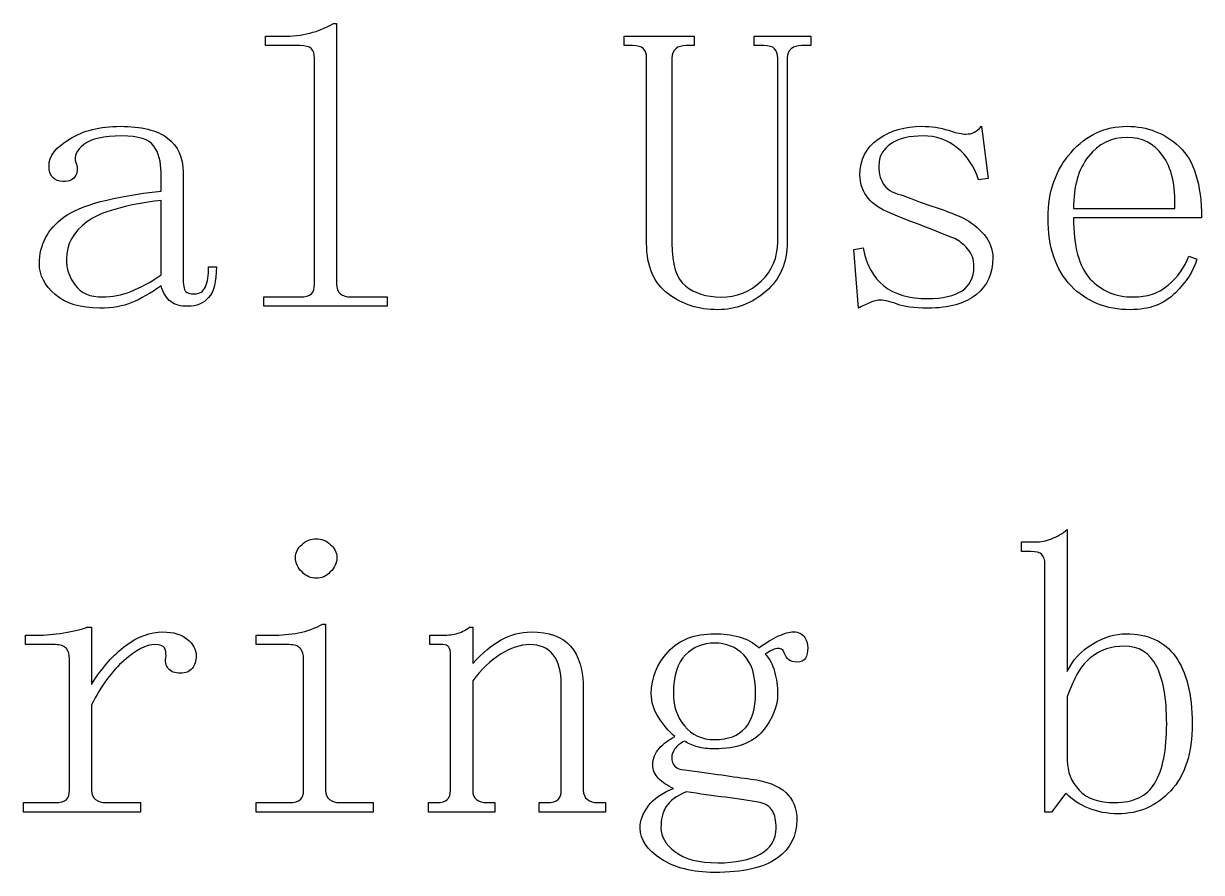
# Model space of a CAD drawing. Header units: centimetres. Extents: x -9 to 8.5, y -10.9 to 11.
# Drawn here: x -5.453 to -2.317, y -10.923 to -8.662 of the extents above; entities that cross this region are included whole.
import ezdxf

# ---------------------------------------------------------------- set-up
doc = ezdxf.new("R2010")
doc.units = ezdxf.units.CM
doc.header["$MEASUREMENT"] = 0
doc.layers.add('Layer 1', color=7, linetype='Continuous')

msp = doc.modelspace()

# ---------------------------------------------------------------- linework, layer by layer
at = {"layer": 'Layer 1'}
for points, knots in [([(-4.62832, -8.66185), (-4.64797, -8.67308), (-4.6687, -8.68187), (-4.69116, -8.68748), (-4.69116, -8.68748), (-4.71362, -8.69309), (-4.73783, -8.69575), (-4.76309, -8.69575), (-4.76309, -8.69575), (-4.76309, -8.69575), (-4.80939, -8.69575), (-4.80939, -8.69575), (-4.80939, -8.69575), (-4.80939, -8.69575), (-4.80939, -8.72055), (-4.80939, -8.72055), (-4.80939, -8.72055), (-4.80939, -8.72055), (-4.71679, -8.72055), (-4.71679, -8.72055), (-4.71679, -8.72055), (-4.70276, -8.72055), (-4.69264, -8.72321), (-4.68702, -8.72882), (-4.68702, -8.72882), (-4.68141, -8.73443), (-4.67875, -8.74322), (-4.67875, -8.75445), (-4.67875, -8.75445), (-4.67875, -8.75445), (-4.67875, -9.35638), (-4.67875, -9.35638), (-4.67875, -9.35638), (-4.67875, -9.36761), (-4.6814, -9.3764), (-4.68702, -9.38201), (-4.68702, -9.38201), (-4.69263, -9.38762), (-4.70275, -9.39028), (-4.71679, -9.39028), (-4.71679, -9.39028), (-4.71679, -9.39028), (-4.81353, -9.39028), (-4.81353, -9.39028), (-4.81353, -9.39028), (-4.81353, -9.39028), (-4.81353, -9.41508), (-4.81353, -9.41508), (-4.81353, -9.41508), (-4.81353, -9.41508), (-4.48528, -9.41508), (-4.48528, -9.41508), (-4.48528, -9.41508), (-4.48528, -9.41508), (-4.48528, -9.39028), (-4.48528, -9.39028), (-4.48528, -9.39028), (-4.48528, -9.39028), (-4.58202, -9.39028), (-4.58202, -9.39028), (-4.58202, -9.39028), (-4.59325, -9.39028), (-4.60229, -9.38763), (-4.60931, -9.38201), (-4.60931, -9.38201), (-4.61633, -9.3764), (-4.62006, -9.36761), (-4.62006, -9.35638), (-4.62006, -9.35638), (-4.62006, -9.35638), (-4.62006, -8.66185), (-4.62006, -8.66185), (-4.62006, -8.66185), (-4.62006, -8.66185), (-4.62833, -8.66185), (-4.62833, -8.66185), (-4.62833, -8.66185), (-4.62833, -8.66185), (-4.62832, -8.66185), (-4.62832, -8.66185)], [0, 0, 0, 0, 0.047619, 0.047619, 0.047619, 0.047619, 0.0952381, 0.0952381, 0.0952381, 0.0952381, 0.1428571, 0.1428571, 0.1428571, 0.1428571, 0.1904762, 0.1904762, 0.1904762, 0.1904762, 0.2380952, 0.2380952, 0.2380952, 0.2380952, 0.2857143, 0.2857143, 0.2857143, 0.2857143, 0.3333333, 0.3333333, 0.3333333, 0.3333333, 0.3809524, 0.3809524, 0.3809524, 0.3809524, 0.4285714, 0.4285714, 0.4285714, 0.4285714, 0.4761905, 0.4761905, 0.4761905, 0.4761905, 0.5238095, 0.5238095, 0.5238095, 0.5238095, 0.5714286, 0.5714286, 0.5714286, 0.5714286, 0.6190476, 0.6190476, 0.6190476, 0.6190476, 0.6666667, 0.6666667, 0.6666667, 0.6666667, 0.7142857, 0.7142857, 0.7142857, 0.7142857, 0.7619048, 0.7619048, 0.7619048, 0.7619048, 0.8095238, 0.8095238, 0.8095238, 0.8095238, 0.8571429, 0.8571429, 0.8571429, 0.8571429, 0.9047619, 0.9047619, 0.9047619, 0.9047619, 1, 1, 1, 1]), ([(-3.85358, -8.69575), (-3.85358, -8.69575), (-3.85358, -8.72055), (-3.85358, -8.72055), (-3.85358, -8.72055), (-3.85358, -8.72055), (-3.83208, -8.72055), (-3.83208, -8.72055), (-3.83208, -8.72055), (-3.81805, -8.72055), (-3.80793, -8.72321), (-3.80231, -8.72882), (-3.80231, -8.72882), (-3.7967, -8.73443), (-3.79404, -8.74322), (-3.79404, -8.75445), (-3.79404, -8.75445), (-3.79404, -8.75445), (-3.79404, -9.24724), (-3.79404, -9.24724), (-3.79404, -9.24724), (-3.79404, -9.30899), (-3.77488, -9.35394), (-3.73699, -9.38201), (-3.73699, -9.38201), (-3.6991, -9.41008), (-3.65522, -9.42418), (-3.6047, -9.42418), (-3.6047, -9.42418), (-3.55698, -9.42418), (-3.51444, -9.40768), (-3.47654, -9.3754), (-3.47654, -9.3754), (-3.43865, -9.34312), (-3.41949, -9.29925), (-3.41949, -9.24311), (-3.41949, -9.24311), (-3.41949, -9.24311), (-3.41949, -8.75446), (-3.41949, -8.75446), (-3.41949, -8.75446), (-3.41949, -8.74323), (-3.41576, -8.73444), (-3.40874, -8.72883), (-3.40874, -8.72883), (-3.40172, -8.72322), (-3.39268, -8.72056), (-3.38145, -8.72056), (-3.38145, -8.72056), (-3.38145, -8.72056), (-3.35665, -8.72056), (-3.35665, -8.72056), (-3.35665, -8.72056), (-3.35665, -8.72056), (-3.35665, -8.69576), (-3.35665, -8.69576), (-3.35665, -8.69576), (-3.35665, -8.69576), (-3.50796, -8.69576), (-3.50796, -8.69576), (-3.50796, -8.69576), (-3.50796, -8.69576), (-3.50796, -8.72056), (-3.50796, -8.72056), (-3.50796, -8.72056), (-3.50796, -8.72056), (-3.48233, -8.72056), (-3.48233, -8.72056), (-3.48233, -8.72056), (-3.4683, -8.72056), (-3.45901, -8.72322), (-3.45339, -8.72883), (-3.45339, -8.72883), (-3.44778, -8.73444), (-3.44512, -8.74323), (-3.44512, -8.75446), (-3.44512, -8.75446), (-3.44512, -8.75446), (-3.44512, -9.24311), (-3.44512, -9.24311), (-3.44512, -9.24311), (-3.44512, -9.28521), (-3.45947, -9.32005), (-3.48894, -9.34812), (-3.48894, -9.34812), (-3.51841, -9.37619), (-3.55432, -9.39029), (-3.59643, -9.39029), (-3.59643, -9.39029), (-3.63573, -9.39029), (-3.66683, -9.38017), (-3.69069, -9.36052), (-3.69069, -9.36052), (-3.71455, -9.34087), (-3.72707, -9.30338), (-3.72707, -9.24725), (-3.72707, -9.24725), (-3.72707, -9.24725), (-3.72707, -8.75446), (-3.72707, -8.75446), (-3.72707, -8.75446), (-3.72707, -8.74323), (-3.72334, -8.73444), (-3.71632, -8.72883), (-3.71632, -8.72883), (-3.7093, -8.72322), (-3.70026, -8.72056), (-3.68903, -8.72056), (-3.68903, -8.72056), (-3.68903, -8.72056), (-3.66753, -8.72056), (-3.66753, -8.72056), (-3.66753, -8.72056), (-3.66753, -8.72056), (-3.66753, -8.69576), (-3.66753, -8.69576), (-3.66753, -8.69576), (-3.66753, -8.69576), (-3.85357, -8.69576), (-3.85357, -8.69576), (-3.85357, -8.69576), (-3.85357, -8.69576), (-3.85358, -8.69575), (-3.85358, -8.69575)], [0, 0, 0, 0, 0.03125, 0.03125, 0.03125, 0.03125, 0.0625, 0.0625, 0.0625, 0.0625, 0.09375, 0.09375, 0.09375, 0.09375, 0.125, 0.125, 0.125, 0.125, 0.15625, 0.15625, 0.15625, 0.15625, 0.1875, 0.1875, 0.1875, 0.1875, 0.21875, 0.21875, 0.21875, 0.21875, 0.25, 0.25, 0.25, 0.25, 0.28125, 0.28125, 0.28125, 0.28125, 0.3125, 0.3125, 0.3125, 0.3125, 0.34375, 0.34375, 0.34375, 0.34375, 0.375, 0.375, 0.375, 0.375, 0.40625, 0.40625, 0.40625, 0.40625, 0.4375, 0.4375, 0.4375, 0.4375, 0.46875, 0.46875, 0.46875, 0.46875, 0.5, 0.5, 0.5, 0.5, 0.53125, 0.53125, 0.53125, 0.53125, 0.5625, 0.5625, 0.5625, 0.5625, 0.59375, 0.59375, 0.59375, 0.59375, 0.625, 0.625, 0.625, 0.625, 0.65625, 0.65625, 0.65625, 0.65625, 0.6875, 0.6875, 0.6875, 0.6875, 0.71875, 0.71875, 0.71875, 0.71875, 0.75, 0.75, 0.75, 0.75, 0.78125, 0.78125, 0.78125, 0.78125, 0.8125, 0.8125, 0.8125, 0.8125, 0.84375, 0.84375, 0.84375, 0.84375, 0.875, 0.875, 0.875, 0.875, 0.90625, 0.90625, 0.90625, 0.90625, 0.9375, 0.9375, 0.9375, 0.9375, 1, 1, 1, 1]), ([(-5.19634, -8.93553), (-5.24967, -8.93553), (-5.29462, -8.94698), (-5.33111, -8.96943), (-5.33111, -8.96943), (-5.3676, -8.99189), (-5.38568, -9.01527), (-5.38568, -9.04054), (-5.38568, -9.04054), (-5.38568, -9.05457), (-5.38278, -9.06494), (-5.37576, -9.07196), (-5.37576, -9.07196), (-5.36874, -9.07898), (-5.3597, -9.08271), (-5.34847, -9.08271), (-5.34847, -9.08271), (-5.33163, -9.08271), (-5.32018, -9.0774), (-5.31457, -9.06617), (-5.31457, -9.06617), (-5.30896, -9.05494), (-5.30896, -9.0435), (-5.31457, -9.03227), (-5.31457, -9.03227), (-5.32018, -9.01543), (-5.31272, -8.99975), (-5.29307, -8.98431), (-5.29307, -8.98431), (-5.27342, -8.96887), (-5.23992, -8.96116), (-5.1922, -8.96116), (-5.1922, -8.96116), (-5.14729, -8.96116), (-5.11884, -8.9702), (-5.10621, -8.98845), (-5.10621, -8.98845), (-5.09358, -9.0067), (-5.08719, -9.02983), (-5.08719, -9.0579), (-5.08719, -9.0579), (-5.08719, -9.0579), (-5.08719, -9.10834), (-5.08719, -9.10834), (-5.08719, -9.10834), (-5.21631, -9.12237), (-5.30248, -9.14551), (-5.34599, -9.17779), (-5.34599, -9.17779), (-5.3895, -9.21007), (-5.41131, -9.25129), (-5.41131, -9.30181), (-5.41131, -9.30181), (-5.41131, -9.33269), (-5.39721, -9.35981), (-5.36914, -9.38367), (-5.36914, -9.38367), (-5.34107, -9.40753), (-5.30143, -9.42005), (-5.2509, -9.42005), (-5.2509, -9.42005), (-5.21722, -9.42005), (-5.18877, -9.41499), (-5.16491, -9.40517), (-5.16491, -9.40517), (-5.14105, -9.39535), (-5.11526, -9.38017), (-5.08719, -9.36052), (-5.08719, -9.36052), (-5.08158, -9.38017), (-5.07279, -9.39427), (-5.06156, -9.40269), (-5.06156, -9.40269), (-5.05033, -9.41111), (-5.03491, -9.41509), (-5.01526, -9.41509), (-5.01526, -9.41509), (-4.99281, -9.41509), (-4.97472, -9.40738), (-4.96069, -9.39194), (-4.96069, -9.39194), (-4.94666, -9.3765), (-4.94002, -9.34938), (-4.94002, -9.31008), (-4.94002, -9.31008), (-4.94002, -9.31008), (-4.96069, -9.31008), (-4.96069, -9.31008), (-4.96069, -9.31008), (-4.96069, -9.33254), (-4.96335, -9.35037), (-4.96896, -9.363), (-4.96896, -9.363), (-4.97457, -9.37563), (-4.98469, -9.38202), (-4.99873, -9.38202), (-4.99873, -9.38202), (-5.00996, -9.38202), (-5.01767, -9.37961), (-5.02188, -9.37541), (-5.02188, -9.37541), (-5.02609, -9.3712), (-5.0285, -9.35818), (-5.02849, -9.33572), (-5.02849, -9.33572), (-5.02849, -9.33572), (-5.02849, -9.05791), (-5.02849, -9.05791), (-5.02849, -9.05791), (-5.02849, -9.01861), (-5.04176, -8.98801), (-5.06983, -8.96696), (-5.06983, -8.96696), (-5.0979, -8.94591), (-5.1402, -8.93554), (-5.19633, -8.93554), (-5.19633, -8.93554), (-5.19633, -8.93554), (-5.19634, -8.93553), (-5.19634, -8.93553)], [0, 0, 0, 0, 0.0322581, 0.0322581, 0.0322581, 0.0322581, 0.0645161, 0.0645161, 0.0645161, 0.0645161, 0.0967742, 0.0967742, 0.0967742, 0.0967742, 0.1290323, 0.1290323, 0.1290323, 0.1290323, 0.1612903, 0.1612903, 0.1612903, 0.1612903, 0.1935484, 0.1935484, 0.1935484, 0.1935484, 0.2258065, 0.2258065, 0.2258065, 0.2258065, 0.2580645, 0.2580645, 0.2580645, 0.2580645, 0.2903226, 0.2903226, 0.2903226, 0.2903226, 0.3225806, 0.3225806, 0.3225806, 0.3225806, 0.3548387, 0.3548387, 0.3548387, 0.3548387, 0.3870968, 0.3870968, 0.3870968, 0.3870968, 0.4193548, 0.4193548, 0.4193548, 0.4193548, 0.4516129, 0.4516129, 0.4516129, 0.4516129, 0.483871, 0.483871, 0.483871, 0.483871, 0.516129, 0.516129, 0.516129, 0.516129, 0.5483871, 0.5483871, 0.5483871, 0.5483871, 0.5806452, 0.5806452, 0.5806452, 0.5806452, 0.6129032, 0.6129032, 0.6129032, 0.6129032, 0.6451613, 0.6451613, 0.6451613, 0.6451613, 0.6774194, 0.6774194, 0.6774194, 0.6774194, 0.7096774, 0.7096774, 0.7096774, 0.7096774, 0.7419355, 0.7419355, 0.7419355, 0.7419355, 0.7741935, 0.7741935, 0.7741935, 0.7741935, 0.8064516, 0.8064516, 0.8064516, 0.8064516, 0.8387097, 0.8387097, 0.8387097, 0.8387097, 0.8709677, 0.8709677, 0.8709677, 0.8709677, 0.9032258, 0.9032258, 0.9032258, 0.9032258, 0.9354839, 0.9354839, 0.9354839, 0.9354839, 1, 1, 1, 1]), ([(-3.06149, -8.93553), (-3.1064, -8.93553), (-3.14497, -8.94698), (-3.17725, -8.96943), (-3.17725, -8.96943), (-3.20953, -8.99189), (-3.22603, -9.02407), (-3.22603, -9.06617), (-3.22603, -9.06617), (-3.22603, -9.08582), (-3.21989, -9.1039), (-3.20867, -9.12074), (-3.20867, -9.12074), (-3.19744, -9.13758), (-3.17936, -9.15168), (-3.1541, -9.16291), (-3.1541, -9.16291), (-3.12884, -9.17414), (-3.09931, -9.18583), (-3.06563, -9.19846), (-3.06563, -9.19846), (-3.03195, -9.21109), (-3.0011, -9.22361), (-2.97303, -9.23484), (-2.97303, -9.23484), (-2.9618, -9.24045), (-2.95036, -9.24949), (-2.93913, -9.26213), (-2.93913, -9.26213), (-2.9279, -9.27476), (-2.92259, -9.29044), (-2.92259, -9.31009), (-2.92259, -9.31009), (-2.92259, -9.33816), (-2.93296, -9.35972), (-2.95401, -9.37376), (-2.95401, -9.37376), (-2.97506, -9.38779), (-3.00566, -9.39443), (-3.04496, -9.39443), (-3.04496, -9.39443), (-3.09548, -9.39443), (-3.1343, -9.38299), (-3.16237, -9.36053), (-3.16237, -9.36053), (-3.19044, -9.33807), (-3.20935, -9.30457), (-3.21777, -9.25966), (-3.21777, -9.25966), (-3.21777, -9.25966), (-3.24257, -9.26379), (-3.24257, -9.26379), (-3.24257, -9.26379), (-3.24257, -9.26379), (-3.23017, -9.42006), (-3.23017, -9.42006), (-3.23017, -9.42006), (-3.21894, -9.41445), (-3.20857, -9.40939), (-3.19875, -9.40518), (-3.19875, -9.40518), (-3.18893, -9.40097), (-3.17989, -9.39857), (-3.17146, -9.39857), (-3.17146, -9.39857), (-3.16023, -9.39857), (-3.14506, -9.4023), (-3.12681, -9.40932), (-3.12681, -9.40932), (-3.10857, -9.41634), (-3.08144, -9.42007), (-3.04495, -9.42007), (-3.04495, -9.42007), (-2.98881, -9.42007), (-2.94544, -9.40755), (-2.91597, -9.38369), (-2.91597, -9.38369), (-2.8865, -9.35983), (-2.87215, -9.3274), (-2.87215, -9.2853), (-2.87215, -9.2853), (-2.87215, -9.26284), (-2.87986, -9.24236), (-2.8953, -9.22412), (-2.8953, -9.22412), (-2.91074, -9.20588), (-2.9299, -9.1907), (-2.95235, -9.17947), (-2.95235, -9.17947), (-2.97761, -9.16824), (-3.00473, -9.15788), (-3.03421, -9.14805), (-3.03421, -9.14805), (-3.06368, -9.13823), (-3.08815, -9.12919), (-3.1078, -9.12076), (-3.1078, -9.12076), (-3.13306, -9.11515), (-3.15089, -9.10611), (-3.16072, -9.09347), (-3.16072, -9.09347), (-3.17054, -9.08084), (-3.1756, -9.06301), (-3.1756, -9.04055), (-3.1756, -9.04055), (-3.1756, -9.01529), (-3.16441, -8.99588), (-3.14335, -8.98185), (-3.14335, -8.98185), (-3.1223, -8.96782), (-3.09385, -8.96118), (-3.05736, -8.96118), (-3.05736, -8.96118), (-3.02368, -8.96118), (-2.9939, -8.97155), (-2.96724, -8.9926), (-2.96724, -8.9926), (-2.94057, -9.01365), (-2.92142, -9.0421), (-2.91019, -9.07859), (-2.91019, -9.07859), (-2.91019, -9.07859), (-2.88456, -9.07446), (-2.88456, -9.07446), (-2.88456, -9.07446), (-2.88456, -9.07446), (-2.90192, -8.93555), (-2.90192, -8.93555), (-2.90192, -8.93555), (-2.91034, -8.94397), (-2.91698, -8.94928), (-2.92259, -8.95209), (-2.92259, -8.95209), (-2.9282, -8.9549), (-2.93567, -8.95622), (-2.94409, -8.95622), (-2.94409, -8.95622), (-2.95251, -8.95622), (-2.96794, -8.95332), (-2.99039, -8.9463), (-2.99039, -8.9463), (-3.01285, -8.93928), (-3.03623, -8.93555), (-3.0615, -8.93555), (-3.0615, -8.93555), (-3.0615, -8.93555), (-3.06149, -8.93553), (-3.06149, -8.93553)], [0, 0, 0, 0, 0.0263158, 0.0263158, 0.0263158, 0.0263158, 0.0526316, 0.0526316, 0.0526316, 0.0526316, 0.0789474, 0.0789474, 0.0789474, 0.0789474, 0.1052632, 0.1052632, 0.1052632, 0.1052632, 0.1315789, 0.1315789, 0.1315789, 0.1315789, 0.1578947, 0.1578947, 0.1578947, 0.1578947, 0.1842105, 0.1842105, 0.1842105, 0.1842105, 0.2105263, 0.2105263, 0.2105263, 0.2105263, 0.2368421, 0.2368421, 0.2368421, 0.2368421, 0.2631579, 0.2631579, 0.2631579, 0.2631579, 0.2894737, 0.2894737, 0.2894737, 0.2894737, 0.3157895, 0.3157895, 0.3157895, 0.3157895, 0.3421053, 0.3421053, 0.3421053, 0.3421053, 0.3684211, 0.3684211, 0.3684211, 0.3684211, 0.3947368, 0.3947368, 0.3947368, 0.3947368, 0.4210526, 0.4210526, 0.4210526, 0.4210526, 0.4473684, 0.4473684, 0.4473684, 0.4473684, 0.4736842, 0.4736842, 0.4736842, 0.4736842, 0.5, 0.5, 0.5, 0.5, 0.5263158, 0.5263158, 0.5263158, 0.5263158, 0.5526316, 0.5526316, 0.5526316, 0.5526316, 0.5789474, 0.5789474, 0.5789474, 0.5789474, 0.6052632, 0.6052632, 0.6052632, 0.6052632, 0.6315789, 0.6315789, 0.6315789, 0.6315789, 0.6578947, 0.6578947, 0.6578947, 0.6578947, 0.6842105, 0.6842105, 0.6842105, 0.6842105, 0.7105263, 0.7105263, 0.7105263, 0.7105263, 0.7368421, 0.7368421, 0.7368421, 0.7368421, 0.7631579, 0.7631579, 0.7631579, 0.7631579, 0.7894737, 0.7894737, 0.7894737, 0.7894737, 0.8157895, 0.8157895, 0.8157895, 0.8157895, 0.8421053, 0.8421053, 0.8421053, 0.8421053, 0.8684211, 0.8684211, 0.8684211, 0.8684211, 0.8947368, 0.8947368, 0.8947368, 0.8947368, 0.9210526, 0.9210526, 0.9210526, 0.9210526, 0.9473684, 0.9473684, 0.9473684, 0.9473684, 1, 1, 1, 1]), ([(-2.51413, -8.93553), (-2.57308, -8.93553), (-2.62308, -8.95867), (-2.66378, -9.00498), (-2.66378, -9.00498), (-2.70448, -9.05129), (-2.72496, -9.10927), (-2.72496, -9.17944), (-2.72496, -9.17944), (-2.72496, -9.25803), (-2.70448, -9.31841), (-2.66378, -9.36051), (-2.66378, -9.36051), (-2.62308, -9.40261), (-2.57042, -9.42418), (-2.50586, -9.42418), (-2.50586, -9.42418), (-2.45534, -9.42418), (-2.41544, -9.409), (-2.38597, -9.37953), (-2.38597, -9.37953), (-2.3565, -9.35006), (-2.33734, -9.32028), (-2.32892, -9.28941), (-2.32892, -9.28941), (-2.32892, -9.28941), (-2.35042, -9.28114), (-2.35042, -9.28114), (-2.35042, -9.28114), (-2.36165, -9.31202), (-2.37973, -9.33781), (-2.40499, -9.35886), (-2.40499, -9.35886), (-2.43025, -9.37991), (-2.4611, -9.39028), (-2.49759, -9.39028), (-2.49759, -9.39028), (-2.54531, -9.39028), (-2.58387, -9.37378), (-2.61335, -9.3415), (-2.61335, -9.3415), (-2.64282, -9.30922), (-2.65717, -9.25523), (-2.65717, -9.17944), (-2.65717, -9.17944), (-2.65717, -9.17944), (-2.31652, -9.17944), (-2.31652, -9.17944), (-2.31652, -9.17944), (-2.31652, -9.08962), (-2.33593, -9.02659), (-2.37522, -8.9901), (-2.37522, -8.9901), (-2.41452, -8.95361), (-2.4608, -8.93553), (-2.51413, -8.93553)], [0, 0, 0, 0, 0.0666667, 0.0666667, 0.0666667, 0.0666667, 0.1333333, 0.1333333, 0.1333333, 0.1333333, 0.2, 0.2, 0.2, 0.2, 0.2666667, 0.2666667, 0.2666667, 0.2666667, 0.3333333, 0.3333333, 0.3333333, 0.3333333, 0.4, 0.4, 0.4, 0.4, 0.4666667, 0.4666667, 0.4666667, 0.4666667, 0.5333333, 0.5333333, 0.5333333, 0.5333333, 0.6, 0.6, 0.6, 0.6, 0.6666667, 0.6666667, 0.6666667, 0.6666667, 0.7333333, 0.7333333, 0.7333333, 0.7333333, 0.8, 0.8, 0.8, 0.8, 0.8666667, 0.8666667, 0.8666667, 0.8666667, 1, 1, 1, 1]), ([(-2.51413, -8.96529), (-2.47483, -8.96529), (-2.44373, -8.98097), (-2.41987, -9.01325), (-2.41987, -9.01325), (-2.39601, -9.04553), (-2.38482, -9.09289), (-2.38762, -9.15464), (-2.38762, -9.15464), (-2.38762, -9.15464), (-2.65716, -9.15464), (-2.65716, -9.15464), (-2.65716, -9.15464), (-2.65716, -9.0957), (-2.64414, -9.04942), (-2.61747, -9.01573), (-2.61747, -9.01573), (-2.5908, -8.98205), (-2.55622, -8.96529), (-2.51412, -8.96529), (-2.51412, -8.96529), (-2.51412, -8.96529), (-2.51413, -8.96529), (-2.51413, -8.96529)], [0, 0, 0, 0, 0.1428571, 0.1428571, 0.1428571, 0.1428571, 0.2857143, 0.2857143, 0.2857143, 0.2857143, 0.4285714, 0.4285714, 0.4285714, 0.4285714, 0.5714286, 0.5714286, 0.5714286, 0.5714286, 0.7142857, 0.7142857, 0.7142857, 0.7142857, 1, 1, 1, 1]), ([(-5.0872, -9.13314), (-5.0872, -9.13314), (-5.0872, -9.33158), (-5.0872, -9.33158), (-5.0872, -9.33158), (-5.11527, -9.35123), (-5.14214, -9.36558), (-5.1674, -9.3754), (-5.1674, -9.3754), (-5.19266, -9.38522), (-5.21738, -9.39028), (-5.24264, -9.39028), (-5.24264, -9.39028), (-5.27632, -9.39028), (-5.30079, -9.37991), (-5.31623, -9.35886), (-5.31623, -9.35886), (-5.33167, -9.33781), (-5.33938, -9.31467), (-5.33938, -9.28941), (-5.33938, -9.28941), (-5.33938, -9.25011), (-5.3213, -9.21686), (-5.28481, -9.19019), (-5.28481, -9.19019), (-5.24832, -9.16352), (-5.18263, -9.14437), (-5.0872, -9.13314)], [0, 0, 0, 0, 0.125, 0.125, 0.125, 0.125, 0.25, 0.25, 0.25, 0.25, 0.375, 0.375, 0.375, 0.375, 0.5, 0.5, 0.5, 0.5, 0.625, 0.625, 0.625, 0.625, 0.75, 0.75, 0.75, 0.75, 1, 1, 1, 1]), ([(-4.67379, -10.03437), (-4.68782, -10.03437), (-4.7006, -10.03943), (-4.71182, -10.04925), (-4.71182, -10.04925), (-4.72305, -10.05907), (-4.72918, -10.07077), (-4.72918, -10.0848), (-4.72918, -10.0848), (-4.72918, -10.09884), (-4.72304, -10.11161), (-4.71182, -10.12283), (-4.71182, -10.12283), (-4.70059, -10.13406), (-4.68782, -10.13937), (-4.67379, -10.13937), (-4.67379, -10.13937), (-4.65976, -10.13937), (-4.64781, -10.13406), (-4.63658, -10.12283), (-4.63658, -10.12283), (-4.62535, -10.1116), (-4.61922, -10.09883), (-4.61922, -10.0848), (-4.61922, -10.0848), (-4.61922, -10.07077), (-4.62536, -10.05907), (-4.63658, -10.04925), (-4.63658, -10.04925), (-4.64781, -10.03943), (-4.65975, -10.03437), (-4.67379, -10.03437)], [0, 0, 0, 0, 0.1111111, 0.1111111, 0.1111111, 0.1111111, 0.2222222, 0.2222222, 0.2222222, 0.2222222, 0.3333333, 0.3333333, 0.3333333, 0.3333333, 0.4444444, 0.4444444, 0.4444444, 0.4444444, 0.5555556, 0.5555556, 0.5555556, 0.5555556, 0.6666667, 0.6666667, 0.6666667, 0.6666667, 0.7777778, 0.7777778, 0.7777778, 0.7777778, 1, 1, 1, 1]), ([(-2.67371, -10.00957), (-2.68774, -10.0208), (-2.70184, -10.02876), (-2.71588, -10.03437), (-2.71588, -10.03437), (-2.72991, -10.03998), (-2.74401, -10.04264), (-2.75805, -10.04264), (-2.75805, -10.04264), (-2.75805, -10.04264), (-2.79608, -10.04264), (-2.79608, -10.04264), (-2.79608, -10.04264), (-2.79608, -10.04264), (-2.79608, -10.06827), (-2.79608, -10.06827), (-2.79608, -10.06827), (-2.79608, -10.06827), (-2.77045, -10.06827), (-2.77045, -10.06827), (-2.77045, -10.06827), (-2.75642, -10.06827), (-2.74712, -10.07093), (-2.74151, -10.07654), (-2.74151, -10.07654), (-2.7359, -10.08215), (-2.73324, -10.09094), (-2.73324, -10.10217), (-2.73324, -10.10217), (-2.73324, -10.10217), (-2.73324, -10.7628), (-2.73324, -10.7628), (-2.73324, -10.7628), (-2.73324, -10.7628), (-2.71588, -10.7628), (-2.71588, -10.7628), (-2.71588, -10.7628), (-2.71588, -10.7628), (-2.67785, -10.71236), (-2.67785, -10.71236), (-2.67785, -10.71236), (-2.66101, -10.7292), (-2.64135, -10.74222), (-2.61749, -10.75205), (-2.61749, -10.75205), (-2.59363, -10.76187), (-2.56701, -10.76693), (-2.53894, -10.76693), (-2.53894, -10.76693), (-2.4828, -10.76693), (-2.43627, -10.74645), (-2.39838, -10.70575), (-2.39838, -10.70575), (-2.36049, -10.66505), (-2.34133, -10.60575), (-2.34133, -10.52716), (-2.34133, -10.52716), (-2.34133, -10.44857), (-2.35651, -10.38844), (-2.38598, -10.34774), (-2.38598, -10.34774), (-2.41545, -10.30704), (-2.45933, -10.28738), (-2.51827, -10.28738), (-2.51827, -10.28738), (-2.54634, -10.28738), (-2.57586, -10.29642), (-2.60674, -10.31467), (-2.60674, -10.31467), (-2.63762, -10.33292), (-2.65968, -10.35738), (-2.67371, -10.38826), (-2.67371, -10.38826), (-2.67371, -10.38826), (-2.67371, -10.00958), (-2.67371, -10.00958), (-2.67371, -10.00958), (-2.67371, -10.00958), (-2.67371, -10.00957), (-2.67371, -10.00957)], [0, 0, 0, 0, 0.047619, 0.047619, 0.047619, 0.047619, 0.0952381, 0.0952381, 0.0952381, 0.0952381, 0.1428571, 0.1428571, 0.1428571, 0.1428571, 0.1904762, 0.1904762, 0.1904762, 0.1904762, 0.2380952, 0.2380952, 0.2380952, 0.2380952, 0.2857143, 0.2857143, 0.2857143, 0.2857143, 0.3333333, 0.3333333, 0.3333333, 0.3333333, 0.3809524, 0.3809524, 0.3809524, 0.3809524, 0.4285714, 0.4285714, 0.4285714, 0.4285714, 0.4761905, 0.4761905, 0.4761905, 0.4761905, 0.5238095, 0.5238095, 0.5238095, 0.5238095, 0.5714286, 0.5714286, 0.5714286, 0.5714286, 0.6190476, 0.6190476, 0.6190476, 0.6190476, 0.6666667, 0.6666667, 0.6666667, 0.6666667, 0.7142857, 0.7142857, 0.7142857, 0.7142857, 0.7619048, 0.7619048, 0.7619048, 0.7619048, 0.8095238, 0.8095238, 0.8095238, 0.8095238, 0.8571429, 0.8571429, 0.8571429, 0.8571429, 0.9047619, 0.9047619, 0.9047619, 0.9047619, 1, 1, 1, 1]), ([(-5.28481, -10.27002), (-5.29884, -10.27563), (-5.31933, -10.28069), (-5.34599, -10.2849), (-5.34599, -10.2849), (-5.37266, -10.28911), (-5.39579, -10.29152), (-5.41544, -10.29151), (-5.41544, -10.29151), (-5.41544, -10.29151), (-5.44851, -10.29151), (-5.44851, -10.29151), (-5.44851, -10.29151), (-5.44851, -10.29151), (-5.44851, -10.31631), (-5.44851, -10.31631), (-5.44851, -10.31631), (-5.44851, -10.31631), (-5.36913, -10.31631), (-5.36913, -10.31631), (-5.36913, -10.31631), (-5.3551, -10.31631), (-5.34498, -10.32004), (-5.33936, -10.32706), (-5.33936, -10.32706), (-5.33375, -10.33408), (-5.33109, -10.34312), (-5.33109, -10.35435), (-5.33109, -10.35435), (-5.33109, -10.35435), (-5.33109, -10.7041), (-5.33109, -10.7041), (-5.33109, -10.7041), (-5.33109, -10.71533), (-5.33374, -10.72329), (-5.33936, -10.7289), (-5.33936, -10.7289), (-5.34497, -10.73451), (-5.35509, -10.73717), (-5.36913, -10.73717), (-5.36913, -10.73717), (-5.36913, -10.73717), (-5.45347, -10.73717), (-5.45347, -10.73717), (-5.45347, -10.73717), (-5.45347, -10.73717), (-5.45347, -10.7628), (-5.45347, -10.7628), (-5.45347, -10.7628), (-5.45347, -10.7628), (-5.14176, -10.7628), (-5.14176, -10.7628), (-5.14176, -10.7628), (-5.14176, -10.7628), (-5.14176, -10.73717), (-5.14176, -10.73717), (-5.14176, -10.73717), (-5.14176, -10.73717), (-5.23436, -10.73717), (-5.23436, -10.73717), (-5.23436, -10.73717), (-5.24559, -10.73717), (-5.25463, -10.73452), (-5.26165, -10.7289), (-5.26165, -10.7289), (-5.26867, -10.72329), (-5.2724, -10.71532), (-5.2724, -10.7041), (-5.2724, -10.7041), (-5.2724, -10.7041), (-5.2724, -10.47672), (-5.2724, -10.47672), (-5.2724, -10.47672), (-5.24714, -10.4262), (-5.21786, -10.38655), (-5.18558, -10.35848), (-5.18558, -10.35848), (-5.1533, -10.33041), (-5.12618, -10.31631), (-5.10372, -10.31631), (-5.10372, -10.31631), (-5.08969, -10.31631), (-5.0809, -10.31896), (-5.07809, -10.32458), (-5.07809, -10.32458), (-5.07528, -10.33019), (-5.07396, -10.33766), (-5.07396, -10.34608), (-5.07396, -10.34608), (-5.07677, -10.36011), (-5.07519, -10.37156), (-5.06817, -10.37998), (-5.06817, -10.37998), (-5.06115, -10.3884), (-5.04996, -10.39238), (-5.03592, -10.39238), (-5.03592, -10.39238), (-5.02189, -10.39238), (-5.01152, -10.3884), (-5.0045, -10.37998), (-5.0045, -10.37998), (-4.99748, -10.37156), (-4.99375, -10.36012), (-4.99375, -10.34608), (-4.99375, -10.34608), (-4.99375, -10.32924), (-5.00229, -10.31406), (-5.01773, -10.30143), (-5.01773, -10.30143), (-5.03317, -10.2888), (-5.05415, -10.28241), (-5.08222, -10.28241), (-5.08222, -10.28241), (-5.1159, -10.28241), (-5.14916, -10.29493), (-5.18144, -10.31879), (-5.18144, -10.31879), (-5.21372, -10.34265), (-5.24432, -10.37723), (-5.27239, -10.42214), (-5.27239, -10.42214), (-5.27239, -10.42214), (-5.27239, -10.27), (-5.27239, -10.27), (-5.27239, -10.27), (-5.27239, -10.27), (-5.28479, -10.27), (-5.28479, -10.27), (-5.28479, -10.27), (-5.28479, -10.27), (-5.28481, -10.27002), (-5.28481, -10.27002)], [0, 0, 0, 0, 0.0294118, 0.0294118, 0.0294118, 0.0294118, 0.0588235, 0.0588235, 0.0588235, 0.0588235, 0.0882353, 0.0882353, 0.0882353, 0.0882353, 0.1176471, 0.1176471, 0.1176471, 0.1176471, 0.1470588, 0.1470588, 0.1470588, 0.1470588, 0.1764706, 0.1764706, 0.1764706, 0.1764706, 0.2058824, 0.2058824, 0.2058824, 0.2058824, 0.2352941, 0.2352941, 0.2352941, 0.2352941, 0.2647059, 0.2647059, 0.2647059, 0.2647059, 0.2941176, 0.2941176, 0.2941176, 0.2941176, 0.3235294, 0.3235294, 0.3235294, 0.3235294, 0.3529412, 0.3529412, 0.3529412, 0.3529412, 0.3823529, 0.3823529, 0.3823529, 0.3823529, 0.4117647, 0.4117647, 0.4117647, 0.4117647, 0.4411765, 0.4411765, 0.4411765, 0.4411765, 0.4705882, 0.4705882, 0.4705882, 0.4705882, 0.5, 0.5, 0.5, 0.5, 0.5294118, 0.5294118, 0.5294118, 0.5294118, 0.5588235, 0.5588235, 0.5588235, 0.5588235, 0.5882353, 0.5882353, 0.5882353, 0.5882353, 0.6176471, 0.6176471, 0.6176471, 0.6176471, 0.6470588, 0.6470588, 0.6470588, 0.6470588, 0.6764706, 0.6764706, 0.6764706, 0.6764706, 0.7058824, 0.7058824, 0.7058824, 0.7058824, 0.7352941, 0.7352941, 0.7352941, 0.7352941, 0.7647059, 0.7647059, 0.7647059, 0.7647059, 0.7941176, 0.7941176, 0.7941176, 0.7941176, 0.8235294, 0.8235294, 0.8235294, 0.8235294, 0.8529412, 0.8529412, 0.8529412, 0.8529412, 0.8823529, 0.8823529, 0.8823529, 0.8823529, 0.9117647, 0.9117647, 0.9117647, 0.9117647, 0.9411765, 0.9411765, 0.9411765, 0.9411765, 1, 1, 1, 1]), ([(-4.65726, -10.26175), (-4.67691, -10.27298), (-4.69847, -10.28069), (-4.72093, -10.2849), (-4.72093, -10.2849), (-4.74339, -10.28911), (-4.76677, -10.29152), (-4.79204, -10.29151), (-4.79204, -10.29151), (-4.79204, -10.29151), (-4.83421, -10.29151), (-4.83421, -10.29151), (-4.83421, -10.29151), (-4.83421, -10.29151), (-4.83421, -10.31631), (-4.83421, -10.31631), (-4.83421, -10.31631), (-4.83421, -10.31631), (-4.74574, -10.31631), (-4.74574, -10.31631), (-4.74574, -10.31631), (-4.73171, -10.31631), (-4.72159, -10.32004), (-4.71597, -10.32706), (-4.71597, -10.32706), (-4.71036, -10.33408), (-4.7077, -10.34312), (-4.7077, -10.35435), (-4.7077, -10.35435), (-4.7077, -10.35435), (-4.7077, -10.7041), (-4.7077, -10.7041), (-4.7077, -10.7041), (-4.7077, -10.71533), (-4.71035, -10.72329), (-4.71597, -10.7289), (-4.71597, -10.7289), (-4.72158, -10.73451), (-4.7317, -10.73717), (-4.74574, -10.73717), (-4.74574, -10.73717), (-4.74574, -10.73717), (-4.83421, -10.73717), (-4.83421, -10.73717), (-4.83421, -10.73717), (-4.83421, -10.73717), (-4.83421, -10.7628), (-4.83421, -10.7628), (-4.83421, -10.7628), (-4.83421, -10.7628), (-4.5225, -10.7628), (-4.5225, -10.7628), (-4.5225, -10.7628), (-4.5225, -10.7628), (-4.5225, -10.73717), (-4.5225, -10.73717), (-4.5225, -10.73717), (-4.5225, -10.73717), (-4.61097, -10.73717), (-4.61097, -10.73717), (-4.61097, -10.73717), (-4.6222, -10.73717), (-4.63124, -10.73452), (-4.63826, -10.7289), (-4.63826, -10.7289), (-4.64528, -10.72329), (-4.64901, -10.71532), (-4.64901, -10.7041), (-4.64901, -10.7041), (-4.64901, -10.7041), (-4.64901, -10.26175), (-4.64901, -10.26175), (-4.64901, -10.26175), (-4.64901, -10.26175), (-4.65728, -10.26175), (-4.65728, -10.26175), (-4.65728, -10.26175), (-4.65728, -10.26175), (-4.65726, -10.26175), (-4.65726, -10.26175)], [0, 0, 0, 0, 0.047619, 0.047619, 0.047619, 0.047619, 0.0952381, 0.0952381, 0.0952381, 0.0952381, 0.1428571, 0.1428571, 0.1428571, 0.1428571, 0.1904762, 0.1904762, 0.1904762, 0.1904762, 0.2380952, 0.2380952, 0.2380952, 0.2380952, 0.2857143, 0.2857143, 0.2857143, 0.2857143, 0.3333333, 0.3333333, 0.3333333, 0.3333333, 0.3809524, 0.3809524, 0.3809524, 0.3809524, 0.4285714, 0.4285714, 0.4285714, 0.4285714, 0.4761905, 0.4761905, 0.4761905, 0.4761905, 0.5238095, 0.5238095, 0.5238095, 0.5238095, 0.5714286, 0.5714286, 0.5714286, 0.5714286, 0.6190476, 0.6190476, 0.6190476, 0.6190476, 0.6666667, 0.6666667, 0.6666667, 0.6666667, 0.7142857, 0.7142857, 0.7142857, 0.7142857, 0.7619048, 0.7619048, 0.7619048, 0.7619048, 0.8095238, 0.8095238, 0.8095238, 0.8095238, 0.8571429, 0.8571429, 0.8571429, 0.8571429, 0.9047619, 0.9047619, 0.9047619, 0.9047619, 1, 1, 1, 1]), ([(-4.26617, -10.27002), (-4.2774, -10.27844), (-4.28909, -10.28458), (-4.30172, -10.28738), (-4.30172, -10.28738), (-4.31435, -10.29019), (-4.32737, -10.29151), (-4.34141, -10.29151), (-4.34141, -10.29151), (-4.34141, -10.29151), (-4.37118, -10.29151), (-4.37118, -10.29151), (-4.37118, -10.29151), (-4.37118, -10.29151), (-4.37118, -10.31631), (-4.37118, -10.31631), (-4.37118, -10.31631), (-4.37118, -10.31631), (-4.33728, -10.31631), (-4.33728, -10.31631), (-4.33728, -10.31631), (-4.32886, -10.31631), (-4.32355, -10.31872), (-4.32074, -10.32292), (-4.32074, -10.32292), (-4.31793, -10.32713), (-4.31661, -10.33352), (-4.31661, -10.34194), (-4.31661, -10.34194), (-4.31661, -10.34194), (-4.31661, -10.70409), (-4.31661, -10.70409), (-4.31661, -10.70409), (-4.31661, -10.71532), (-4.31926, -10.72328), (-4.32488, -10.72889), (-4.32488, -10.72889), (-4.33049, -10.7345), (-4.33978, -10.73716), (-4.35382, -10.73716), (-4.35382, -10.73716), (-4.35382, -10.73716), (-4.37532, -10.73716), (-4.37532, -10.73716), (-4.37532, -10.73716), (-4.37532, -10.73716), (-4.37532, -10.76279), (-4.37532, -10.76279), (-4.37532, -10.76279), (-4.37532, -10.76279), (-4.19838, -10.76279), (-4.19838, -10.76279), (-4.19838, -10.76279), (-4.19838, -10.76279), (-4.19838, -10.73716), (-4.19838, -10.73716), (-4.19838, -10.73716), (-4.19838, -10.73716), (-4.21988, -10.73716), (-4.21988, -10.73716), (-4.21988, -10.73716), (-4.23111, -10.73716), (-4.24015, -10.73451), (-4.24717, -10.72889), (-4.24717, -10.72889), (-4.25419, -10.72328), (-4.25709, -10.71531), (-4.25709, -10.70409), (-4.25709, -10.70409), (-4.25709, -10.70409), (-4.25709, -10.41305), (-4.25709, -10.41305), (-4.25709, -10.41305), (-4.23463, -10.38217), (-4.21017, -10.35879), (-4.1835, -10.34194), (-4.1835, -10.34194), (-4.15683, -10.3251), (-4.13104, -10.31631), (-4.10578, -10.31631), (-4.10578, -10.31631), (-4.07771, -10.31631), (-4.05698, -10.32535), (-4.04294, -10.3436), (-4.04294, -10.3436), (-4.02891, -10.36185), (-4.02144, -10.38847), (-4.02144, -10.42215), (-4.02144, -10.42215), (-4.02144, -10.42215), (-4.02144, -10.7041), (-4.02144, -10.7041), (-4.02144, -10.7041), (-4.02144, -10.71533), (-4.02409, -10.72329), (-4.02971, -10.7289), (-4.02971, -10.7289), (-4.03532, -10.73451), (-4.04544, -10.73717), (-4.05948, -10.73717), (-4.05948, -10.73717), (-4.05948, -10.73717), (-4.08015, -10.73717), (-4.08015, -10.73717), (-4.08015, -10.73717), (-4.08015, -10.73717), (-4.08015, -10.7628), (-4.08015, -10.7628), (-4.08015, -10.7628), (-4.08015, -10.7628), (-3.90404, -10.7628), (-3.90404, -10.7628), (-3.90404, -10.7628), (-3.90404, -10.7628), (-3.90404, -10.73717), (-3.90404, -10.73717), (-3.90404, -10.73717), (-3.90404, -10.73717), (-3.92471, -10.73717), (-3.92471, -10.73717), (-3.92471, -10.73717), (-3.93594, -10.73717), (-3.94498, -10.73452), (-3.952, -10.7289), (-3.952, -10.7289), (-3.95902, -10.72329), (-3.96275, -10.71532), (-3.96275, -10.7041), (-3.96275, -10.7041), (-3.96275, -10.7041), (-3.96275, -10.43456), (-3.96275, -10.43456), (-3.96275, -10.43456), (-3.96275, -10.38404), (-3.97419, -10.34572), (-3.99665, -10.32046), (-3.99665, -10.32046), (-4.01911, -10.2952), (-4.05394, -10.28243), (-4.10166, -10.28243), (-4.10166, -10.28243), (-4.12973, -10.28243), (-4.1566, -10.28989), (-4.18186, -10.30393), (-4.18186, -10.30393), (-4.20712, -10.31797), (-4.23184, -10.3387), (-4.2571, -10.36677), (-4.2571, -10.36677), (-4.2571, -10.36677), (-4.2571, -10.27003), (-4.2571, -10.27003), (-4.2571, -10.27003), (-4.2571, -10.27003), (-4.2662, -10.27003), (-4.2662, -10.27003), (-4.2662, -10.27003), (-4.2662, -10.27003), (-4.26617, -10.27002), (-4.26617, -10.27002)], [0, 0, 0, 0, 0.0243902, 0.0243902, 0.0243902, 0.0243902, 0.0487805, 0.0487805, 0.0487805, 0.0487805, 0.0731707, 0.0731707, 0.0731707, 0.0731707, 0.097561, 0.097561, 0.097561, 0.097561, 0.1219512, 0.1219512, 0.1219512, 0.1219512, 0.1463415, 0.1463415, 0.1463415, 0.1463415, 0.1707317, 0.1707317, 0.1707317, 0.1707317, 0.195122, 0.195122, 0.195122, 0.195122, 0.2195122, 0.2195122, 0.2195122, 0.2195122, 0.2439024, 0.2439024, 0.2439024, 0.2439024, 0.2682927, 0.2682927, 0.2682927, 0.2682927, 0.2926829, 0.2926829, 0.2926829, 0.2926829, 0.3170732, 0.3170732, 0.3170732, 0.3170732, 0.3414634, 0.3414634, 0.3414634, 0.3414634, 0.3658537, 0.3658537, 0.3658537, 0.3658537, 0.3902439, 0.3902439, 0.3902439, 0.3902439, 0.4146341, 0.4146341, 0.4146341, 0.4146341, 0.4390244, 0.4390244, 0.4390244, 0.4390244, 0.4634146, 0.4634146, 0.4634146, 0.4634146, 0.4878049, 0.4878049, 0.4878049, 0.4878049, 0.5121951, 0.5121951, 0.5121951, 0.5121951, 0.5365854, 0.5365854, 0.5365854, 0.5365854, 0.5609756, 0.5609756, 0.5609756, 0.5609756, 0.5853659, 0.5853659, 0.5853659, 0.5853659, 0.6097561, 0.6097561, 0.6097561, 0.6097561, 0.6341463, 0.6341463, 0.6341463, 0.6341463, 0.6585366, 0.6585366, 0.6585366, 0.6585366, 0.6829268, 0.6829268, 0.6829268, 0.6829268, 0.7073171, 0.7073171, 0.7073171, 0.7073171, 0.7317073, 0.7317073, 0.7317073, 0.7317073, 0.7560976, 0.7560976, 0.7560976, 0.7560976, 0.7804878, 0.7804878, 0.7804878, 0.7804878, 0.804878, 0.804878, 0.804878, 0.804878, 0.8292683, 0.8292683, 0.8292683, 0.8292683, 0.8536585, 0.8536585, 0.8536585, 0.8536585, 0.8780488, 0.8780488, 0.8780488, 0.8780488, 0.902439, 0.902439, 0.902439, 0.902439, 0.9268293, 0.9268293, 0.9268293, 0.9268293, 0.9512195, 0.9512195, 0.9512195, 0.9512195, 1, 1, 1, 1]), ([(-3.40297, -10.28242), (-3.4142, -10.28242), (-3.42722, -10.28615), (-3.44266, -10.29317), (-3.44266, -10.29317), (-3.4581, -10.30019), (-3.47593, -10.31056), (-3.49558, -10.32459), (-3.49558, -10.32459), (-3.50961, -10.31056), (-3.52662, -10.30127), (-3.54767, -10.29565), (-3.54767, -10.29565), (-3.56872, -10.29004), (-3.59053, -10.28738), (-3.61299, -10.28738), (-3.61299, -10.28738), (-3.66632, -10.28738), (-3.70754, -10.30306), (-3.73701, -10.33534), (-3.73701, -10.33534), (-3.76648, -10.36762), (-3.78166, -10.40486), (-3.78166, -10.44696), (-3.78166, -10.44696), (-3.78166, -10.46942), (-3.77527, -10.49015), (-3.76264, -10.5098), (-3.76264, -10.5098), (-3.75001, -10.52945), (-3.73566, -10.54703), (-3.71882, -10.56106), (-3.71882, -10.56106), (-3.73566, -10.56948), (-3.74893, -10.57985), (-3.76016, -10.59248), (-3.76016, -10.59248), (-3.77139, -10.60511), (-3.77752, -10.61946), (-3.77752, -10.6363), (-3.77752, -10.6363), (-3.77752, -10.65033), (-3.77246, -10.66286), (-3.76264, -10.67268), (-3.76264, -10.67268), (-3.75282, -10.6825), (-3.73979, -10.69154), (-3.72295, -10.69997), (-3.72295, -10.69997), (-3.75383, -10.7112), (-3.77589, -10.72662), (-3.78992, -10.74627), (-3.78992, -10.74627), (-3.80395, -10.76592), (-3.81142, -10.78533), (-3.81142, -10.80497), (-3.81142, -10.80497), (-3.81142, -10.83585), (-3.79251, -10.86297), (-3.75602, -10.88683), (-3.75602, -10.88683), (-3.71953, -10.91069), (-3.67192, -10.92321), (-3.61298, -10.92321), (-3.61298, -10.92321), (-3.53719, -10.92321), (-3.48188, -10.91044), (-3.44679, -10.88518), (-3.44679, -10.88518), (-3.4117, -10.85992), (-3.39387, -10.82558), (-3.39387, -10.78348), (-3.39387, -10.78348), (-3.39387, -10.7526), (-3.40399, -10.72814), (-3.42364, -10.70989), (-3.42364, -10.70989), (-3.44329, -10.69165), (-3.47414, -10.67995), (-3.51624, -10.67434), (-3.51624, -10.67434), (-3.5387, -10.67153), (-3.56449, -10.6678), (-3.59396, -10.66359), (-3.59396, -10.66359), (-3.62343, -10.65938), (-3.65669, -10.65515), (-3.69318, -10.64953), (-3.69318, -10.64953), (-3.70441, -10.64953), (-3.7132, -10.64605), (-3.71881, -10.64043), (-3.71881, -10.64043), (-3.72442, -10.63482), (-3.72708, -10.62685), (-3.72708, -10.61563), (-3.72708, -10.61563), (-3.72708, -10.61002), (-3.72443, -10.60255), (-3.71881, -10.59413), (-3.71881, -10.59413), (-3.7132, -10.58571), (-3.70441, -10.57907), (-3.69318, -10.57346), (-3.69318, -10.57346), (-3.68476, -10.57907), (-3.67331, -10.58413), (-3.65928, -10.58834), (-3.65928, -10.58834), (-3.64525, -10.59255), (-3.62982, -10.59413), (-3.61298, -10.59413), (-3.61298, -10.59413), (-3.55404, -10.59413), (-3.51149, -10.57845), (-3.48482, -10.54617), (-3.48482, -10.54617), (-3.45815, -10.51389), (-3.44513, -10.48063), (-3.44513, -10.44695), (-3.44513, -10.44695), (-3.44513, -10.4273), (-3.44778, -10.40789), (-3.4534, -10.38825), (-3.4534, -10.38825), (-3.45901, -10.3686), (-3.46698, -10.35318), (-3.4782, -10.34195), (-3.4782, -10.34195), (-3.46697, -10.33353), (-3.45661, -10.32847), (-3.44678, -10.32707), (-3.44678, -10.32707), (-3.43696, -10.32567), (-3.43057, -10.3294), (-3.42776, -10.33782), (-3.42776, -10.33782), (-3.42495, -10.34624), (-3.42097, -10.35263), (-3.41536, -10.35684), (-3.41536, -10.35684), (-3.40975, -10.36105), (-3.40228, -10.36263), (-3.39386, -10.36263), (-3.39386, -10.36263), (-3.38263, -10.36263), (-3.37492, -10.35973), (-3.37071, -10.35271), (-3.37071, -10.35271), (-3.3665, -10.34569), (-3.36492, -10.33583), (-3.36492, -10.3246), (-3.36492, -10.3246), (-3.36492, -10.31618), (-3.36757, -10.30714), (-3.37319, -10.29731), (-3.37319, -10.29731), (-3.3788, -10.28749), (-3.38892, -10.28243), (-3.40296, -10.28243), (-3.40296, -10.28243), (-3.40296, -10.28243), (-3.40297, -10.28242), (-3.40297, -10.28242)], [0, 0, 0, 0, 0.0238095, 0.0238095, 0.0238095, 0.0238095, 0.047619, 0.047619, 0.047619, 0.047619, 0.0714286, 0.0714286, 0.0714286, 0.0714286, 0.0952381, 0.0952381, 0.0952381, 0.0952381, 0.1190476, 0.1190476, 0.1190476, 0.1190476, 0.1428571, 0.1428571, 0.1428571, 0.1428571, 0.1666667, 0.1666667, 0.1666667, 0.1666667, 0.1904762, 0.1904762, 0.1904762, 0.1904762, 0.2142857, 0.2142857, 0.2142857, 0.2142857, 0.2380952, 0.2380952, 0.2380952, 0.2380952, 0.2619048, 0.2619048, 0.2619048, 0.2619048, 0.2857143, 0.2857143, 0.2857143, 0.2857143, 0.3095238, 0.3095238, 0.3095238, 0.3095238, 0.3333333, 0.3333333, 0.3333333, 0.3333333, 0.3571429, 0.3571429, 0.3571429, 0.3571429, 0.3809524, 0.3809524, 0.3809524, 0.3809524, 0.4047619, 0.4047619, 0.4047619, 0.4047619, 0.4285714, 0.4285714, 0.4285714, 0.4285714, 0.452381, 0.452381, 0.452381, 0.452381, 0.4761905, 0.4761905, 0.4761905, 0.4761905, 0.5, 0.5, 0.5, 0.5, 0.5238095, 0.5238095, 0.5238095, 0.5238095, 0.547619, 0.547619, 0.547619, 0.547619, 0.5714286, 0.5714286, 0.5714286, 0.5714286, 0.5952381, 0.5952381, 0.5952381, 0.5952381, 0.6190476, 0.6190476, 0.6190476, 0.6190476, 0.6428571, 0.6428571, 0.6428571, 0.6428571, 0.6666667, 0.6666667, 0.6666667, 0.6666667, 0.6904762, 0.6904762, 0.6904762, 0.6904762, 0.7142857, 0.7142857, 0.7142857, 0.7142857, 0.7380952, 0.7380952, 0.7380952, 0.7380952, 0.7619048, 0.7619048, 0.7619048, 0.7619048, 0.7857143, 0.7857143, 0.7857143, 0.7857143, 0.8095238, 0.8095238, 0.8095238, 0.8095238, 0.8333333, 0.8333333, 0.8333333, 0.8333333, 0.8571429, 0.8571429, 0.8571429, 0.8571429, 0.8809524, 0.8809524, 0.8809524, 0.8809524, 0.9047619, 0.9047619, 0.9047619, 0.9047619, 0.9285714, 0.9285714, 0.9285714, 0.9285714, 0.952381, 0.952381, 0.952381, 0.952381, 1, 1, 1, 1]), ([(-3.61298, -10.31219), (-3.5821, -10.31219), (-3.55631, -10.32256), (-3.53526, -10.34361), (-3.53526, -10.34361), (-3.51421, -10.36466), (-3.50384, -10.39925), (-3.50384, -10.44696), (-3.50384, -10.44696), (-3.50384, -10.48626), (-3.51288, -10.51686), (-3.53113, -10.53791), (-3.53113, -10.53791), (-3.54938, -10.55896), (-3.5765, -10.56933), (-3.61299, -10.56933), (-3.61299, -10.56933), (-3.64667, -10.56933), (-3.67354, -10.55681), (-3.69319, -10.53295), (-3.69319, -10.53295), (-3.71284, -10.50909), (-3.72296, -10.48064), (-3.72296, -10.44696), (-3.72296, -10.44696), (-3.72296, -10.39924), (-3.71177, -10.36466), (-3.69071, -10.34361), (-3.69071, -10.34361), (-3.66966, -10.32256), (-3.64386, -10.31219), (-3.61299, -10.31219), (-3.61299, -10.31219), (-3.61299, -10.31219), (-3.61298, -10.31219), (-3.61298, -10.31219)], [0, 0, 0, 0, 0.1, 0.1, 0.1, 0.1, 0.2, 0.2, 0.2, 0.2, 0.3, 0.3, 0.3, 0.3, 0.4, 0.4, 0.4, 0.4, 0.5, 0.5, 0.5, 0.5, 0.6, 0.6, 0.6, 0.6, 0.7, 0.7, 0.7, 0.7, 0.8, 0.8, 0.8, 0.8, 1, 1, 1, 1]), ([(-2.5224, -10.32045), (-2.4831, -10.32045), (-2.45466, -10.33828), (-2.43641, -10.37337), (-2.43641, -10.37337), (-2.41817, -10.40846), (-2.40913, -10.45979), (-2.40912, -10.52716), (-2.40912, -10.52716), (-2.40912, -10.59733), (-2.41949, -10.65), (-2.44054, -10.68508), (-2.44054, -10.68508), (-2.46159, -10.72017), (-2.4975, -10.73717), (-2.54803, -10.73717), (-2.54803, -10.73717), (-2.59013, -10.73717), (-2.62124, -10.72655), (-2.64229, -10.7041), (-2.64229, -10.7041), (-2.66334, -10.68165), (-2.67371, -10.65477), (-2.67371, -10.6239), (-2.67371, -10.6239), (-2.67371, -10.6239), (-2.67371, -10.45523), (-2.67371, -10.45523), (-2.67371, -10.45523), (-2.65687, -10.40471), (-2.63613, -10.36987), (-2.61087, -10.35022), (-2.61087, -10.35022), (-2.58561, -10.33057), (-2.55608, -10.32045), (-2.5224, -10.32045)], [0, 0, 0, 0, 0.1, 0.1, 0.1, 0.1, 0.2, 0.2, 0.2, 0.2, 0.3, 0.3, 0.3, 0.3, 0.4, 0.4, 0.4, 0.4, 0.5, 0.5, 0.5, 0.5, 0.6, 0.6, 0.6, 0.6, 0.7, 0.7, 0.7, 0.7, 0.8, 0.8, 0.8, 0.8, 1, 1, 1, 1]), ([(-3.68905, -10.70823), (-3.65256, -10.71384), (-3.61773, -10.7189), (-3.58404, -10.72311), (-3.58404, -10.72311), (-3.55036, -10.72732), (-3.51951, -10.73155), (-3.49144, -10.73717), (-3.49144, -10.73717), (-3.47741, -10.73998), (-3.46621, -10.74744), (-3.45919, -10.75867), (-3.45919, -10.75867), (-3.45217, -10.7699), (-3.44927, -10.78532), (-3.44927, -10.80497), (-3.44927, -10.80497), (-3.44927, -10.83585), (-3.46337, -10.85898), (-3.49144, -10.87442), (-3.49144, -10.87442), (-3.51951, -10.88986), (-3.557, -10.89757), (-3.60471, -10.89757), (-3.60471, -10.89757), (-3.65523, -10.89757), (-3.69355, -10.88745), (-3.71881, -10.8678), (-3.71881, -10.8678), (-3.74407, -10.84815), (-3.75602, -10.82742), (-3.75602, -10.80496), (-3.75602, -10.80496), (-3.75602, -10.7825), (-3.75179, -10.76335), (-3.74196, -10.74791), (-3.74196, -10.74791), (-3.73214, -10.73247), (-3.71431, -10.71945), (-3.68904, -10.70822), (-3.68904, -10.70822), (-3.68904, -10.70822), (-3.68905, -10.70823), (-3.68905, -10.70823)], [0, 0, 0, 0, 0.0833333, 0.0833333, 0.0833333, 0.0833333, 0.1666667, 0.1666667, 0.1666667, 0.1666667, 0.25, 0.25, 0.25, 0.25, 0.3333333, 0.3333333, 0.3333333, 0.3333333, 0.4166667, 0.4166667, 0.4166667, 0.4166667, 0.5, 0.5, 0.5, 0.5, 0.5833333, 0.5833333, 0.5833333, 0.5833333, 0.6666667, 0.6666667, 0.6666667, 0.6666667, 0.75, 0.75, 0.75, 0.75, 0.8333333, 0.8333333, 0.8333333, 0.8333333, 1, 1, 1, 1])]:
    msp.add_open_spline(points, degree=3, knots=knots, dxfattribs=at)

doc.saveas('drawing.dxf')
